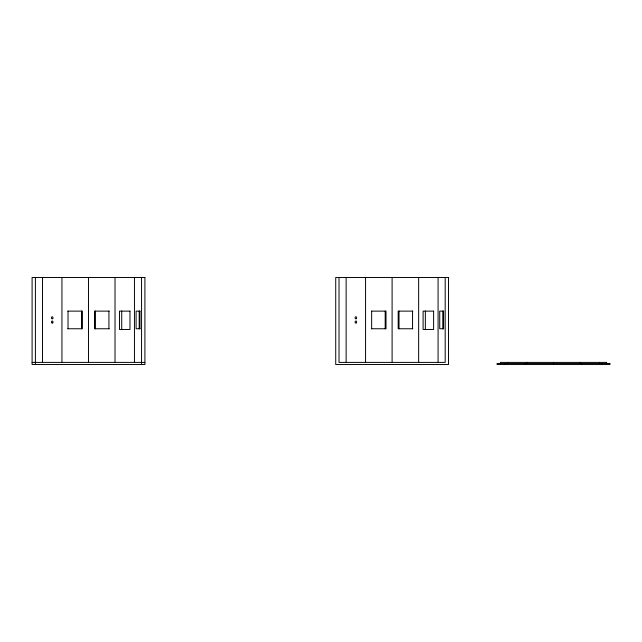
<?xml version="1.0" encoding="UTF-8"?>
<svg xmlns="http://www.w3.org/2000/svg" width="642" height="642" viewBox="0 0 642 642"><rect width="100%" height="100%" fill="white"/><g stroke="black" fill="none" stroke-linecap="round" stroke-linejoin="round"><path stroke-width="0.96" d="M67.755 311.129L82.385 311.129L82.385 328.752L67.755 328.752M109.204 311.129L94.575 311.129L94.575 328.752L109.204 328.752M140.02 311.129L136.104 311.129L136.104 328.752L140.02 328.752M371.381 311.129L386.011 311.129L386.011 328.752L371.381 328.752M412.83 311.129L398.192 311.129L398.192 328.752L412.83 328.752M443.638 311.129L439.73 311.129L439.73 328.752L443.638 328.752M32.1 362.401L144.907 362.401M606.602 363.468L606.602 362.401L500.439 362.401L500.439 363.468M602.348 363.468L602.348 364.528M599.492 362.401L599.492 363.468M581.708 363.468L581.708 364.528M580.063 362.401L580.063 363.468M553.524 362.401L553.524 364.528M526.978 362.401L526.978 363.468M525.333 363.468L525.333 364.528M507.549 362.401L507.549 363.468M504.692 363.468L504.692 364.528M445.187 277.472L445.187 362.401L339.024 362.401L339.024 277.472M443.574 311.129L443.574 328.752M442.803 311.049L442.803 328.824M438.077 277.472L438.077 362.401M425.357 311.041L425.357 329.555M418.648 277.472L418.648 362.401M412.549 311.129L412.549 328.752M399.019 311.049L399.019 328.824M392.101 277.472L392.101 362.401M385.184 311.049L385.184 328.824M371.654 311.129L371.654 328.752M365.563 277.472L365.563 362.401M346.134 277.472L346.134 362.401M141.561 277.472L141.561 364.528M139.956 311.129L139.956 328.752M139.186 311.049L139.186 328.824M134.451 277.472L134.451 362.401M121.731 311.041L121.731 329.555M115.022 277.472L115.022 362.401M108.923 311.129L108.923 328.752M95.393 311.049L95.393 328.824M88.476 277.472L88.476 362.401M81.558 311.049L81.558 328.824M68.028 311.129L68.028 328.752M61.937 277.472L61.937 362.401M42.508 277.472L42.508 362.401M35.398 277.472L35.398 364.528M144.907 277.472L32.1 277.472L32.1 364.528L144.907 364.528L144.907 277.472M448.485 277.472L335.726 277.472L335.726 364.528L448.485 364.528L448.485 277.472M129.989 311.129L119.476 311.129L119.476 329.466L129.989 329.466L129.989 311.129M433.615 311.129L423.102 311.129L423.102 329.466L433.615 329.466L433.615 311.129M609.9 363.468L497.093 363.468L497.093 364.528L609.9 364.528L609.9 363.468M52.756 318.568A1.059 0.754 -90 0 0 52.419 316.787A1.059 0.754 -90 0 0 51.496 318.087A1.059 0.754 -90 0 0 52.756 318.568M52.756 322.814A1.059 0.754 -90 0 0 52.419 321.04A1.059 0.754 -90 0 0 51.496 322.34A1.059 0.754 -90 0 0 52.756 322.814M356.382 318.568A1.059 0.754 -90 0 0 356.045 316.787A1.059 0.754 -90 0 0 355.122 318.087A1.059 0.754 -90 0 0 356.382 318.568M356.382 322.814A1.059 0.754 -90 0 0 356.045 321.04A1.059 0.754 -90 0 0 355.122 322.34A1.059 0.754 -90 0 0 356.382 322.814"/></g></svg>
